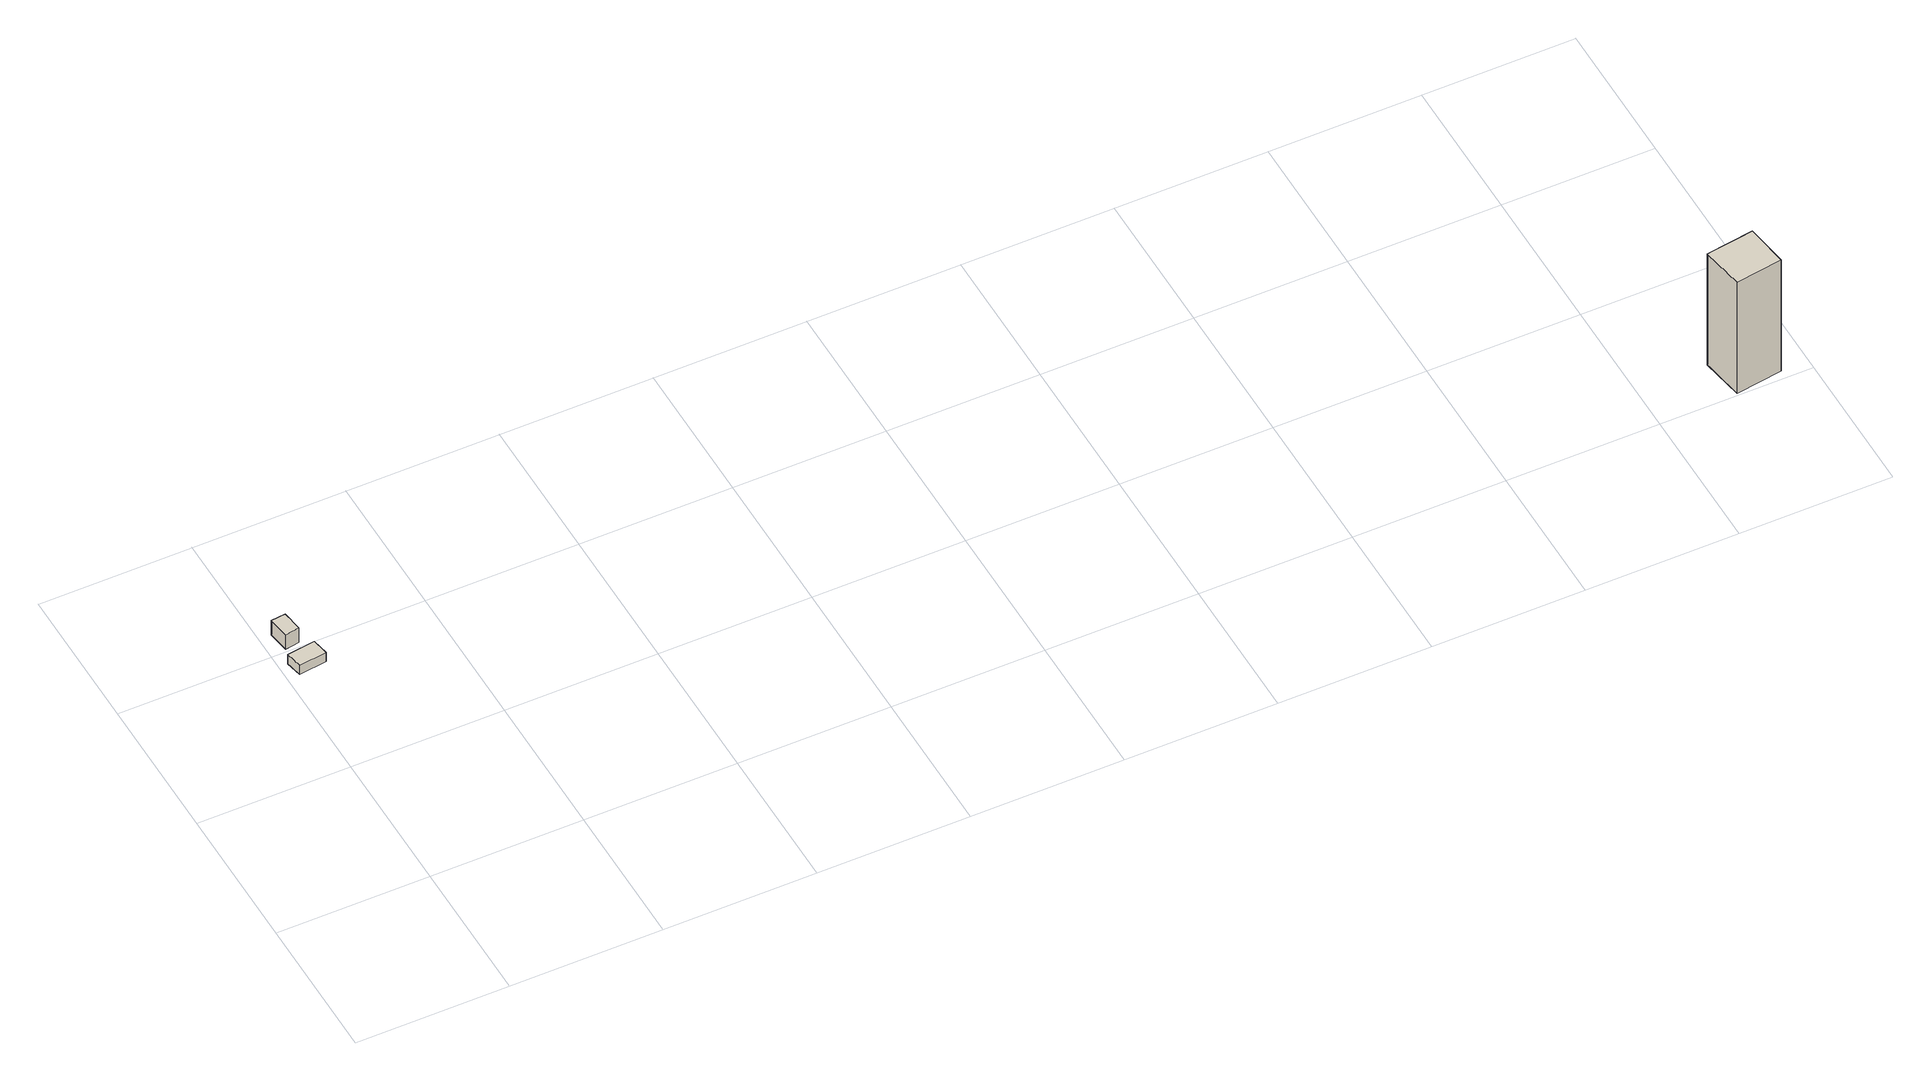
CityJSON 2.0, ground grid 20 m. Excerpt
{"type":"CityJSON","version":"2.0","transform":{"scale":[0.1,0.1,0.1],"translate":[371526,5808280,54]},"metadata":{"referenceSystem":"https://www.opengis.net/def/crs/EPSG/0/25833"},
"CityObjects":{
"building1":{"type":"Building","attributes":{"Gemeindeschluessel":"11000006","BezugspunktDach":"2200","function":"31001_1000","measuredHeight":1.42,"storeysAboveGround":1},"address":[{"country":"Germany","locality":"Berlin","thoroughfareNumber":"30 (1)","thoroughfareName":"Am Waldrand"}],"geometry":[{"type":"Solid","lod":"1","boundaries":[[[[0,1,2,3]],[[4,5,6,7]],[[4,7,3,2]],[[5,4,2,1]],[[6,5,1,0]],[[7,6,0,3]]]]}]},
"building2":{"type":"Building","attributes":{"Gemeindeschluessel":"11000006","BezugspunktDach":"2200","function":"31001_1000","measuredHeight":2.38,"storeysAboveGround":1},"address":[{"country":"Germany","locality":"Berlin","thoroughfareNumber":"28 (1)","thoroughfareName":"Am Waldrand"}],"geometry":[{"type":"Solid","lod":"1","boundaries":[[[[8,9,10,11]],[[12,13,14,15]],[[12,15,11,10]],[[13,12,10,9]],[[14,13,9,8]],[[15,14,8,11]]]]}]},
"building3":{"type":"Building","attributes":{"Gemeindeschluessel":"11000006","BezugspunktDach":"2200","function":"31001_1000","measuredHeight":19.86,"storeysAboveGround":1},"address":[{"country":"Germany","locality":"Berlin","thoroughfareNumber":"8161","thoroughfareName":"Am Waldrand"}],"geometry":[{"type":"Solid","lod":"1","boundaries":[[[[16,17,18,19,20]],[[21,22,23,24,25]],[[21,25,20,19]],[[22,21,19,18]],[[23,22,18,17]],[[24,23,17,16]],[[25,24,16,20]]]]}]}
},
"vertices":[
[9,346,33],[46,351,33],[42,373,33],[5,368,33],[42,373,18],[46,351,18],[9,346,18],[5,368,18],
[13,389,43],[32,392,43],[28,419,43],[9,417,43],[28,419,19],[32,392,19],[13,389,19],[9,417,19],
[1702,3,185],[1764,12,185],[1760,41,185],[1756,69,185],[1693,60,185],[1756,69,2],[1760,41,2],[1764,12,2],[1702,3,2],[1693,60,2]
]}
